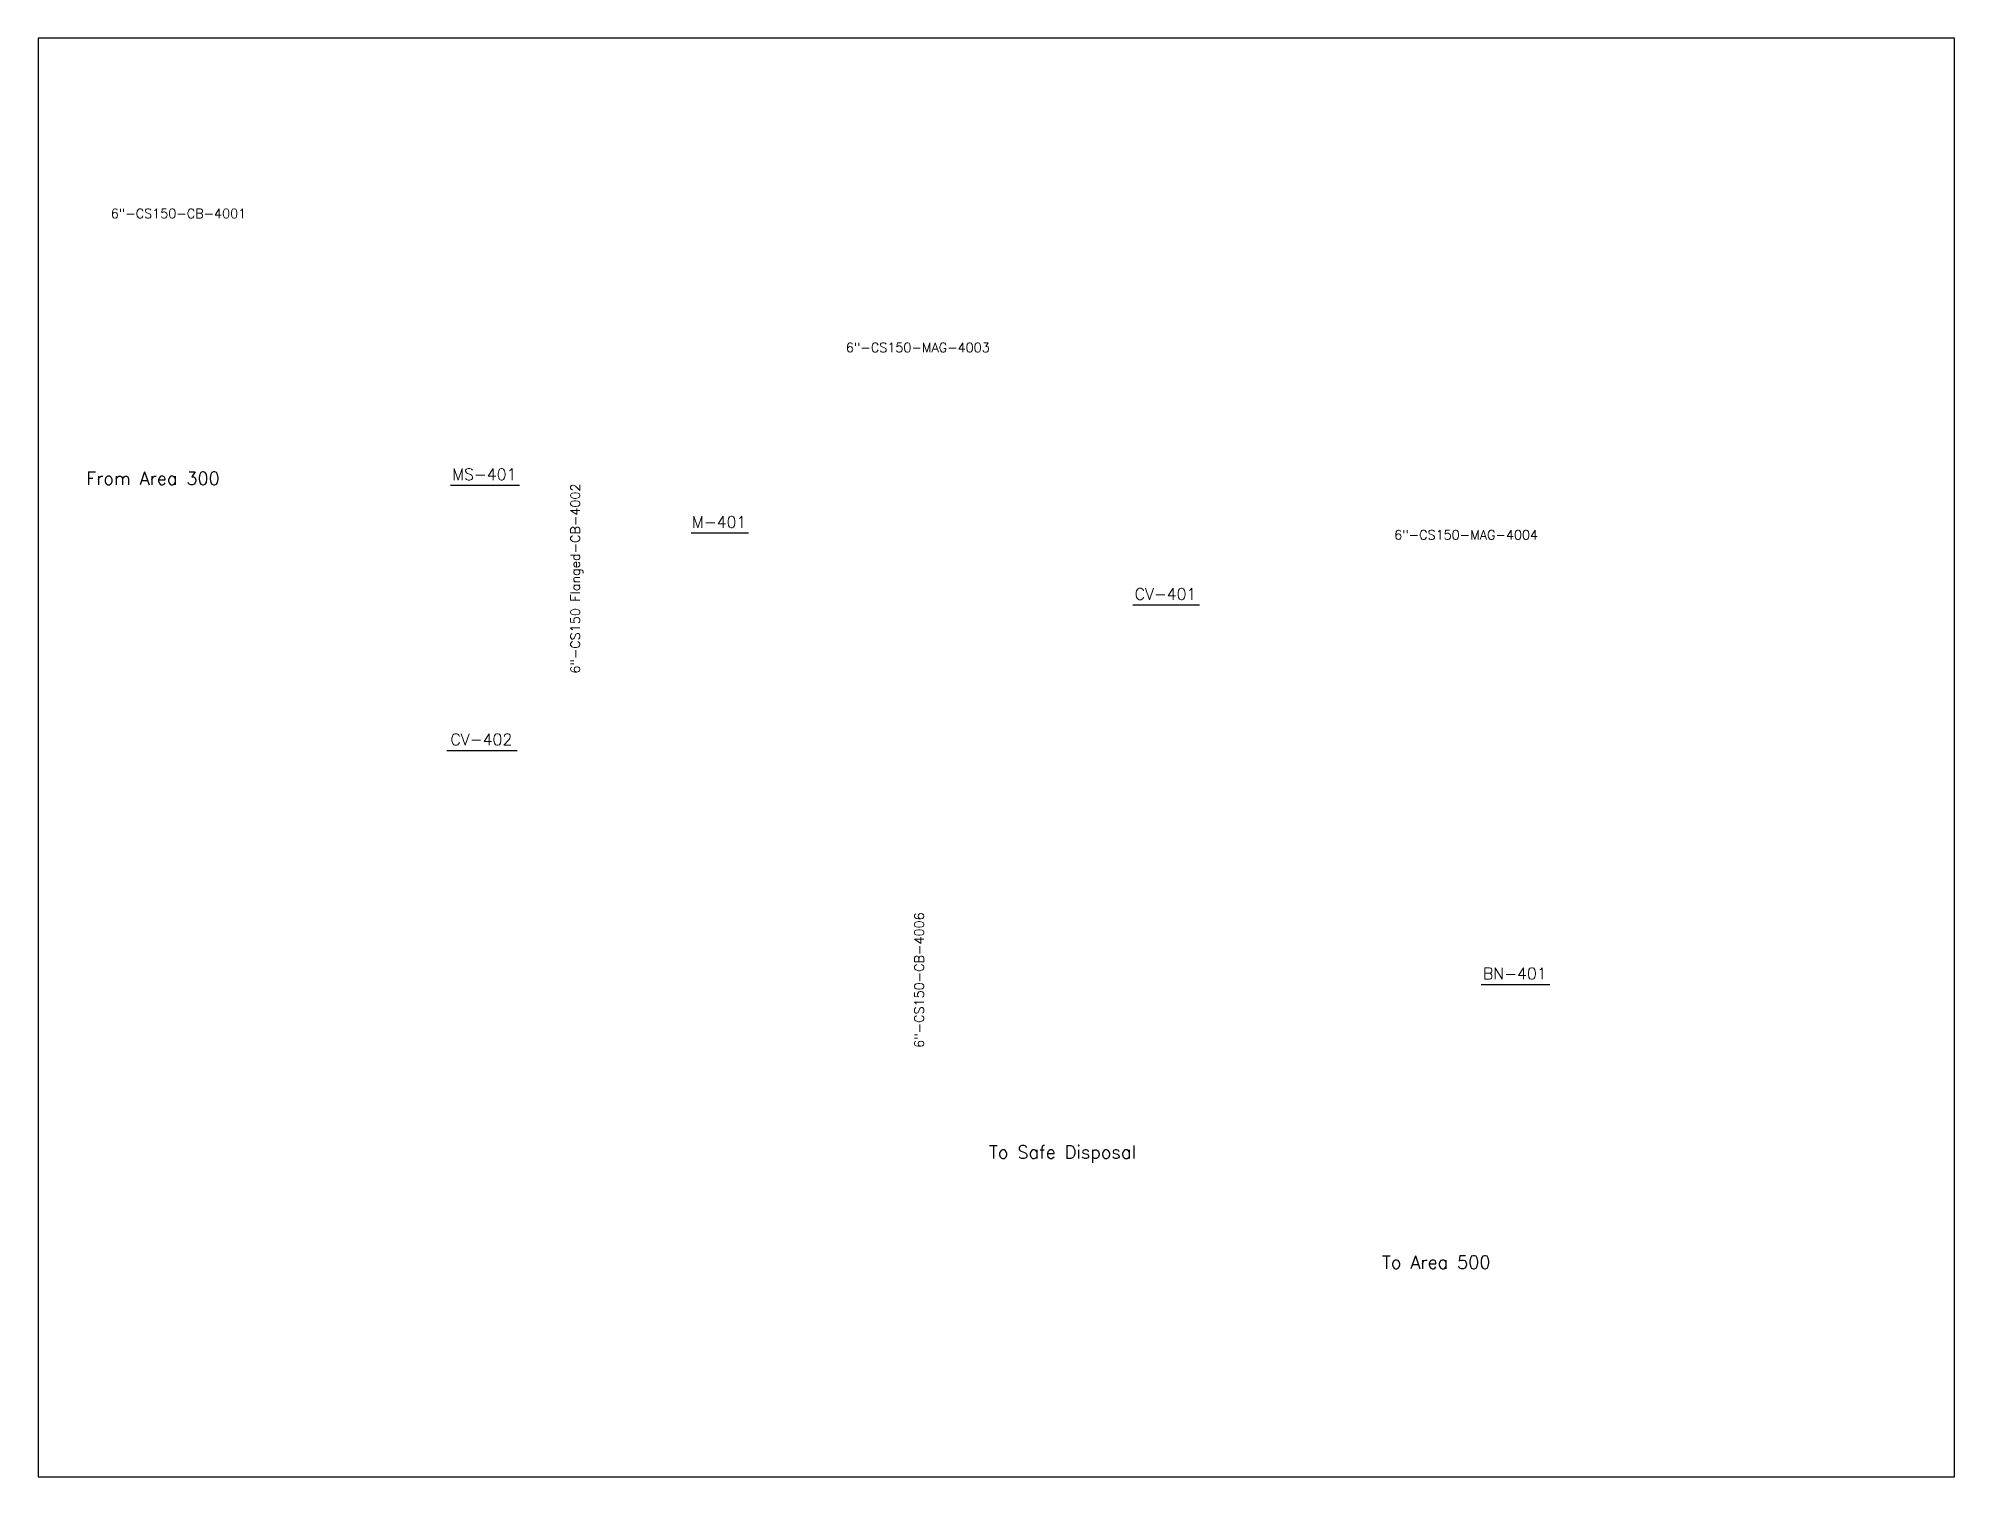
# Model space of a CAD drawing. Header units: inches. Extents: x 0 to 26.6, y 0 to 19.9.
import ezdxf
from ezdxf.enums import TextEntityAlignment as Align

# ---------------------------------------------------------------- set-up
doc = ezdxf.new("R2010")
doc.units = ezdxf.units.IN
doc.header["$MEASUREMENT"] = 0
doc.layers.add('no plot', color=41, linetype='Continuous', plot=False)
doc.layers.add('Text', color=7, linetype='Continuous')
doc.styles.get("Standard").update_dxf_attribs({"font": 'romans.shx', "height": 0.1})

# ---------------------------------------------------------------- blocks, each defined once
blk = doc.blocks.new('*U94')
at = {"color": 0, "linetype": 'ByBlock', "lineweight": -3}
blk.add_line((-0.471, -0.152), (0.487, -0.152), dxfattribs=at)
at = {"color": 0, "linetype": 'ByBlock', "lineweight": -2}
blk.add_attdef('#(Equipment.Tag)', text='', height=0.16, dxfattribs=at).set_placement((0, 0), align=Align.MIDDLE)
blk = doc.blocks.new('*U95')
at = {"color": 0, "linetype": 'ByBlock', "lineweight": -3}
blk.add_line((-0.467, -0.152), (0.483, -0.152), dxfattribs=at)
at = {"color": 0, "linetype": 'ByBlock', "lineweight": -2}
blk.add_attdef('#(Equipment.Tag)', text='', height=0.16, dxfattribs=at).set_placement((0, 0), align=Align.MIDDLE)
blk = doc.blocks.new('*U96')
at = {"color": 0, "linetype": 'ByBlock', "lineweight": -3}
blk.add_line((-0.455, -0.152), (0.471, -0.152), dxfattribs=at)
at = {"color": 0, "linetype": 'ByBlock', "lineweight": -2}
blk.add_attdef('#(Equipment.Tag)', text='', height=0.16, dxfattribs=at).set_placement((0, 0), align=Align.MIDDLE)
blk = doc.blocks.new('*U97')
at = {"color": 0, "linetype": 'ByBlock', "lineweight": -3}
blk.add_line((-0.479, -0.152), (0.496, -0.152), dxfattribs=at)
at = {"color": 0, "linetype": 'ByBlock', "lineweight": -2}
blk.add_attdef('#(Equipment.Tag)', text='', height=0.16, dxfattribs=at).set_placement((0, 0), align=Align.MIDDLE)
blk = doc.blocks.new('*U98')
at = {"color": 0, "linetype": 'ByBlock', "lineweight": -3}
blk.add_line((-0.389, -0.152), (0.405, -0.152), dxfattribs=at)
at = {"color": 0, "linetype": 'ByBlock', "lineweight": -2}
blk.add_attdef('#(Equipment.Tag)', text='', height=0.16, dxfattribs=at).set_placement((0, 0), align=Align.MIDDLE)
blk = doc.blocks.new('Pipeline Tag_block')
at = {"color": 0, "linetype": 'ByBlock', "lineweight": -2}
blk.add_attdef('#(TargetObject.Tag)', text='', height=0.1, dxfattribs=at).set_placement((0, 0), align=Align.MIDDLE_CENTER)

msp = doc.modelspace()

# ---------------------------------------------------------------- linework, layer by layer
at = {"layer": 'no plot'}
msp.add_lwpolyline([(0, 0), (26.562, 0), (26.562, 19.938), (0, 19.938)], close=True, dxfattribs=at)

# ---------------------------------------------------------------- block references
at = {"layer": 'Text', "xscale": 1.3, "yscale": 1.3, "zscale": 1.3}
for p, values in [((1.943, 17.509), {'#(TargetObject.Tag)': '6"-CS150-CB-4001'}), ((12.191, 15.652), {'#(TargetObject.Tag)': '6"-CS150-MAG-4003'}), ((19.791, 13.055), {'#(TargetObject.Tag)': '6"-CS150-MAG-4004'})]:
    msp.add_blockref('Pipeline Tag_block', p, dxfattribs=at).add_auto_attribs(values)
at = {"layer": 'Text'}
for name, p, values in [('*U94', (6.182, 13.895), {'#(Equipment.Tag)': 'MS-401'}), ('*U98', (9.437, 13.233), {'#(Equipment.Tag)': 'M-401'}), ('*U96', (15.624, 12.235), {'#(Equipment.Tag)': 'CV-401'}), ('*U97', (6.141, 10.219), {'#(Equipment.Tag)': 'CV-402'}), ('*U95', (20.466, 6.974), {'#(Equipment.Tag)': 'BN-401'})]:
    msp.add_blockref(name, p, dxfattribs=at).add_auto_attribs(values)
at = {"layer": 'Text', "xscale": 1.3, "yscale": 1.3, "zscale": 1.3, "rotation": 90}
for p, values in [((7.443, 12.449), {'#(TargetObject.Tag)': '6"-CS150 Flanged-CB-4002'}), ((12.209, 6.883), {'#(TargetObject.Tag)': '6"-CS150-CB-4006'})]:
    msp.add_blockref('Pipeline Tag_block', p, dxfattribs=at).add_auto_attribs(values)

# ---------------------------------------------------------------- texts
at = {"char_height": 0.18, "attachment_point": 1}
for s, insert in [('From Area 300', (0.663, 13.928)), ('To Safe Disposal', (13.177, 4.589)), ('To Area 500', (18.624, 3.063))]:
    msp.add_mtext_dynamic_manual_height_columns(s, width=2.30775, gutter_width=0.5, heights=[0], dxfattribs=dict(at, insert=insert))

doc.saveas('drawing.dxf')
